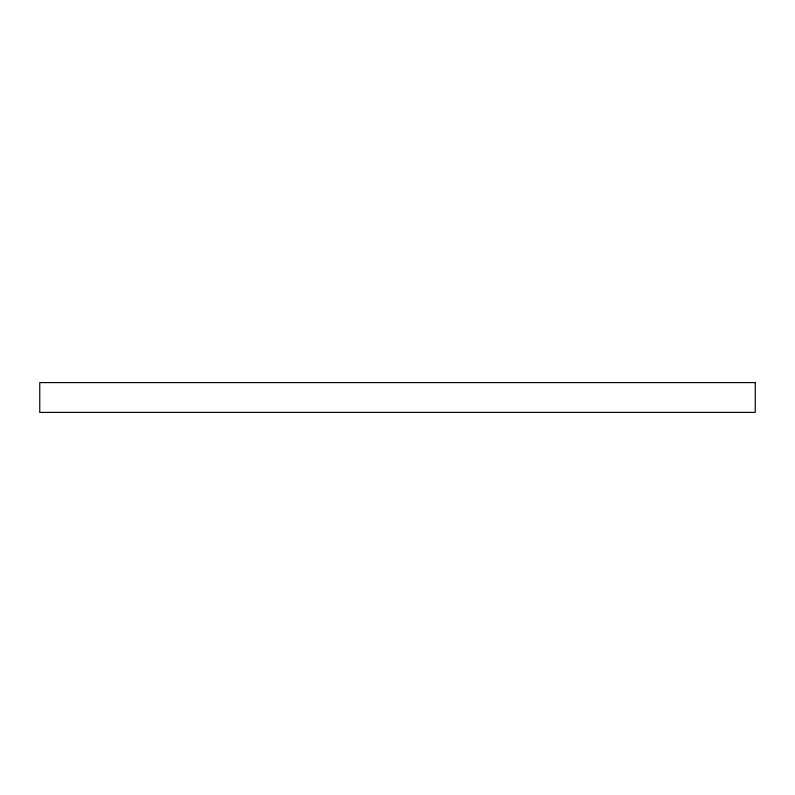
<?xml version="1.0" encoding="UTF-8"?>
<svg xmlns="http://www.w3.org/2000/svg" width="795" height="795" viewBox="0 0 795 795"><rect width="100%" height="100%" fill="white"/><g stroke="black" fill="none" stroke-linecap="round" stroke-linejoin="round"><path stroke-width="1.19" d="M755.25 382.594L39.75 382.594L39.75 412.406L755.25 412.406L755.25 382.594"/></g></svg>
